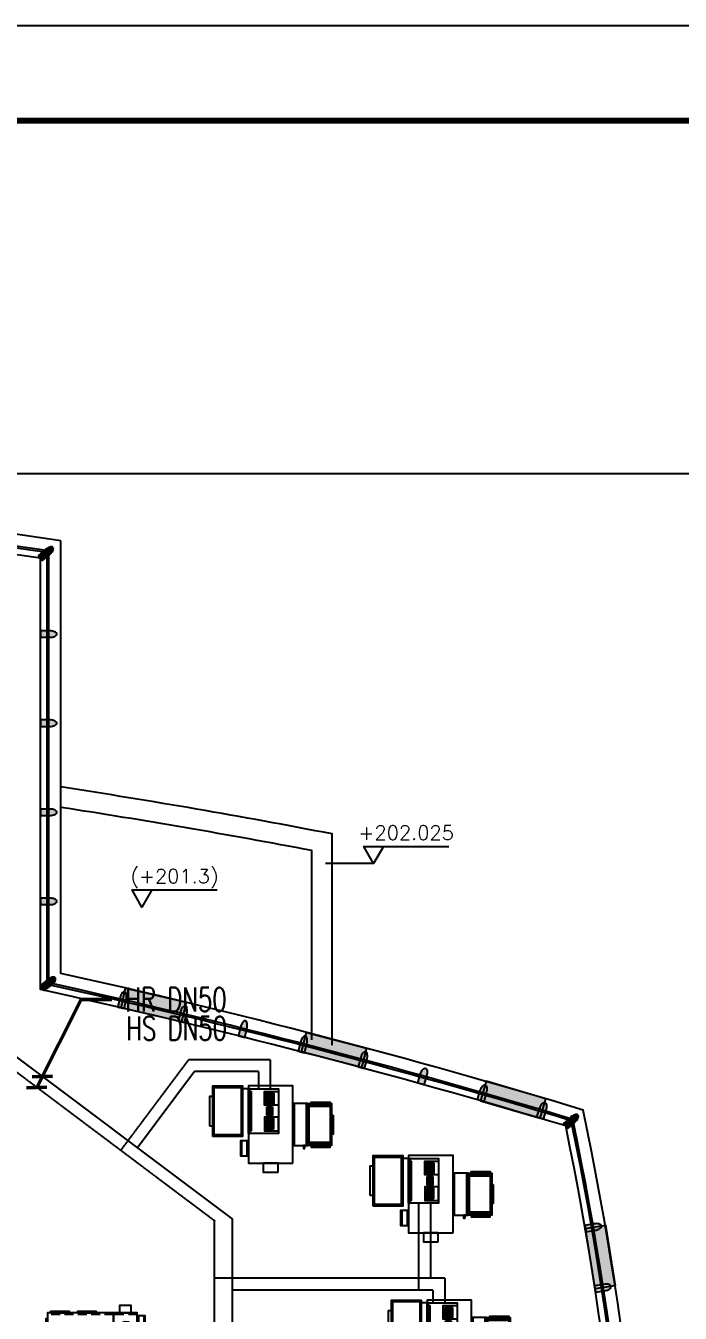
# Model space of a CAD drawing. Header units: inches. Extents: x -10386 to 73614, y -7144 to 52256.
# Drawn here: x 47521 to 58548, y 30582 to 52256 of the extents above; entities that cross this region are included whole.
import ezdxf
from ezdxf.enums import TextEntityAlignment as Align

# ---------------------------------------------------------------- set-up
doc = ezdxf.new("R2010")
doc.units = ezdxf.units.IN
doc.header["$MEASUREMENT"] = 0
for name, pattern in [('DASH2', [0.6, 0.5, -0.1]), ('DASHED', [0.75, 0.5, -0.25]), ('HIDDEN', [0.375, 0.25, -0.125])]:
    doc.linetypes.add(name, pattern=pattern)
for name, color, linetype in [('arch', 8, 'Continuous'), ('TITLE_BLOCK_A1$0$TITLE', 7, 'Continuous'), ('暖-设备-VAV', 6, 'Continuous')]:
    doc.layers.add(name, color=color, linetype=linetype)
doc.layers.add('Viewpoint', color=8, linetype='Continuous', plot=False)
for name, color, linetype, lineweight in [('暖通-空调-冷凝水管', 140, 'DASH2', 50), ('暖通-空调-热水供水管', 1, 'Continuous', 25), ('暖通-空调-热水回水管', 1, 'DASHED', 25)]:
    doc.layers.add(name, color=color, linetype=linetype, lineweight=lineweight)
doc.styles.add('C-1205-1217-T2 PLAN$0$ROMANS', font='romans.shx')
doc.styles.add('HZF', font='ROMANS2.shx', dxfattribs={"width": 0.7, "bigfont": 'HZDF2.shx'})

# ---------------------------------------------------------------- blocks, each defined once
blk = doc.blocks.new('A$C0FBF0051')
at = {"layer": '暖-设备-VAV', "ltscale": 600}
h = blk.add_hatch(dxfattribs=at)
h.set_pattern_fill('ANSI37', color=9, scale=100, style=0)
h.set_pattern_definition([(45, (3695250.5, -605371.5), (-8.838834765, 8.838834765), []), (135, (3695250.5, -605371.5), (-8.838834765, -8.838834765), [])])
h.paths.add_polyline_path([(-555, 1600), (104, 1600), (104, 2000), (-555, 2000)])
h.paths.add_polyline_path([(-529, 1975), (79, 1975), (79, 1625), (-529, 1625)], flags=16)
h = blk.add_hatch(dxfattribs=at)
h.set_pattern_fill('ANSI37', color=9, scale=100, style=0)
h.set_pattern_definition([(45, (3724282.349, -592149.306), (-8.838834765, 8.838834765), []), (135, (3724282.349, -592149.306), (-8.838834765, -8.838834765), [])])
h.paths.add_polyline_path([(-425, 0), (425, 0), (425, 500), (-425, 500)])
h.paths.add_polyline_path([(-400, 25), (400, 25), (400, 475), (-400, 475)], flags=16)
for p, q in [((-555, 1600), (-555, 2000)), ((-555, 2000), (104, 2000)), ((-529, 1975), (-529, 1625)), ((79, 1975), (-529, 1975)), ((79, 1975), (79, 1625)), ((104, 1600), (104, 2000)), ((104, 1600), (-555, 1600)), ((-529, 1625), (79, 1625)), ((375, 600), (375, 500))]:
    blk.add_line(p, q, dxfattribs=at)
at = {"layer": '暖-设备-VAV', "color": 9, "ltscale": 600}
for p, q in [((-131, 1012), (-301, 1012)), ((-131, 996), (-301, 996)), ((-131, 981), (-301, 981)), ((-131, 965), (-301, 965)), ((-131, 950), (-301, 950)), ((-131, 935), (-301, 935)), ((-131, 919), (-301, 919)), ((-101, 971), (-74, 971)), ((-74, 946), (-101, 946)), ((74, 1006), (-74, 1006)), ((-74, 1006), (-74, 911)), ((-74, 981), (74, 981)), ((74, 958), (-74, 958)), ((-74, 936), (74, 936)), ((-74, 911), (74, 911)), ((74, 1006), (74, 911)), ((74, 971), (100, 971)), ((100, 946), (74, 946)), ((131, 1012), (301, 1012)), ((131, 996), (301, 996)), ((131, 981), (301, 981)), ((131, 965), (301, 965)), ((131, 950), (301, 950)), ((131, 935), (301, 935)), ((131, 919), (301, 919))]:
    blk.add_line(p, q, dxfattribs=at)
at = {"layer": '暖-设备-VAV', "ltscale": 600}
for points in [[(-580, 1975), (-580, 1655), (-605, 1655), (-605, 1975)], [(-580, 1600), (129, 1600), (129, 2000), (-580, 2000)], [(-555, 1600), (104, 1600), (104, 2000), (-555, 2000)], [(-65, 2025), (-385, 2025), (-385, 2000), (-65, 2000)], [(-630, 1550), (-580, 1550), (-580, 1525), (-630, 1525)], [(-580, 1600), (129, 1600), (129, 1350), (-580, 1350)], [(-875, 1350), (425, 1350), (425, 600), (-875, 600)], [(-1025, 1100), (-875, 1100), (-875, 850), (-1025, 850)], [(-375, 600), (375, 600), (375, 1104), (-375, 1104)], [(-332, 1104), (-101, 1104), (-101, 873), (-332, 873)], [(331, 1104), (100, 1104), (100, 873), (331, 873)], [(-499, 600), (-499, 464), (-750, 464), (-750, 600)], [(-499, 575), (-750, 575), (-750, 600), (-499, 600)], [(-499, 464), (-750, 464), (-750, 489), (-499, 489)], [(-425, 0), (425, 0), (425, 500), (-425, 500)], [(-400, 25), (400, 25), (400, 475), (-400, 475)], [(-250, -50), (250, -50), (250, 0), (-250, 0)]]:
    blk.add_lwpolyline(points, close=True, dxfattribs=at)
at = {"layer": '暖-设备-VAV', "color": 9, "ltscale": 600}
for points in [[(129, 1975), (129, 1655), (154, 1655), (154, 1975)], [(129, 1575), (-580, 1575), (-580, 1600), (129, 1600)], [(129, 1350), (-580, 1350), (-580, 1375), (129, 1375)], [(-301, 1027), (-131, 1027), (-131, 904), (-301, 904)], [(301, 1027), (131, 1027), (131, 904), (301, 904)], [(375, 600), (-375, 600), (-375, 625), (375, 625)], [(325, 625), (-325, 625), (-325, 650), (325, 650)]]:
    blk.add_lwpolyline(points, close=True, dxfattribs=at)
blk = doc.blocks.new('A$C1B2B0464')
for p, q in [((-193, 266), (-386, 266)), ((-290, 363), (-290, 170))]:
    blk.add_line(p, q)
blk.add_circle((-290, 266), 96.8)
at = {"layer": '暖-设备-VAV', "ltscale": 600}
for points in [[(-616, 77), (-480, 77), (-480, 480), (-616, 480)], [(-480, 532), (-480, 25), (-80, 25), (-80, 532)], [(-80, 532), (-80, 25), (-80, 25), (-80, 532)], [(-80, 532), (-80, 25), (1030, 25), (1030, 532)], [(529, 532), (209, 532), (209, 557), (529, 557)], [(980, 532), (660, 532), (660, 557), (980, 557)], [(1030, 118), (1030, 438), (1055, 438), (1055, 118)], [(-380, 25), (-380, -101), (-180, -101), (-180, 25)], [(529, 25), (209, 25), (209, 0), (529, 0)], [(980, 25), (660, 25), (660, 0), (980, 0)]]:
    blk.add_lwpolyline(points, close=True, dxfattribs=at)
at = {"layer": '暖-设备-VAV', "color": 1, "ltscale": 600}
for points in [[(-591, 77), (-591, 480), (-616, 480), (-616, 77)], [(-480, 77), (-480, 480), (-505, 480), (-505, 77)]]:
    blk.add_lwpolyline(points, close=True, dxfattribs=at)
at = {"layer": '暖-设备-VAV', "color": 1, "linetype": 'HIDDEN', "ltscale": 600}
for points in [[(-480, 507), (-480, 50), (-80, 50), (-80, 507)], [(-80, 507), (-80, 50), (-80, 50), (-80, 507)], [(-80, 507), (-80, 50), (1030, 50), (1030, 507)]]:
    blk.add_lwpolyline(points, close=True, dxfattribs=at)

msp = doc.modelspace()

# ---------------------------------------------------------------- hatches: boundary and pattern name
at = {"layer": 'arch'}
h = msp.add_hatch(color=256, dxfattribs=at)
edge = h.paths.add_edge_path()
edge.add_ellipse((47745.5, 43558.7), major_axis=(-192.4, 192.4), ratio=1, start_angle=175.36923, end_angle=185.90437)
edge.add_ellipse((47830.6, 43489.6), major_axis=(115, 115), ratio=1, start_angle=275.90437, end_angle=289.54834)
edge.add_ellipse((47897.5, 43457.7), major_axis=(-62.5, 62.5), ratio=1, start_angle=199.54834, end_angle=222.67564)
edge.add_ellipse((47959.1, 43455.2), major_axis=(-19, 19), ratio=1, start_angle=222.67564, end_angle=265.36923)
edge.add_ellipse((47959.1, 43455.2), major_axis=(-19, 19), ratio=1, start_angle=265.36923, end_angle=308.06283)
edge.add_ellipse((47951.6, 43394.1), major_axis=(-62.5, 62.5), ratio=1, start_angle=-51.93717, end_angle=-28.80987)
edge.add_ellipse((47972.3, 43322.9), major_axis=(-115, 115), ratio=1, start_angle=-28.80987, end_angle=-15.1659)
edge.add_ellipse((48026.8, 43227.8), major_axis=(192.4, 192.4), ratio=1, start_angle=74.8341, end_angle=85.36923)
edge.add_line((47850.5, 43435.1), (47734.3, 43336.4))
edge.add_line((47734.3, 43336.4), (47805.6, 43252.6))
edge.add_line((47805.6, 43252.6), (47921.8, 43351.3))
h = msp.add_hatch(color=256, dxfattribs=at)
edge = h.paths.add_edge_path()
edge.add_ellipse((47922.5, 42233.3), major_axis=(-192.4, 192.4), ratio=1, start_angle=135, end_angle=145.53514)
edge.add_ellipse((47942.5, 42125.5), major_axis=(115, 115), ratio=1, start_angle=235.53514, end_angle=249.17911)
edge.add_ellipse((47972.9, 42057.9), major_axis=(62.5, 62.5), ratio=1, start_angle=249.17911, end_angle=272.3064)
edge.add_ellipse((48018.2, 42016.1), major_axis=(-19, 19), ratio=1, start_angle=182.3064, end_angle=225)
edge.add_ellipse((48018.2, 42016.1), major_axis=(-19, 19), ratio=1, start_angle=225, end_angle=267.6936)
edge.add_ellipse((47972.9, 41974.4), major_axis=(62.5, 62.5), ratio=1, start_angle=357.6936, end_angle=380.82089)
edge.add_ellipse((47942.5, 41906.7), major_axis=(-115, 115), ratio=1, start_angle=-69.17911, end_angle=-55.53514)
edge.add_ellipse((47922.5, 41799), major_axis=(-192.4, 192.4), ratio=1, start_angle=-55.53514, end_angle=-45)
edge.add_line((47922.5, 42071.1), (47770, 42071.1))
edge.add_line((47770, 42071.1), (47770, 41961.1))
edge.add_line((47770, 41961.1), (47922.5, 41961.1))
h = msp.add_hatch(color=256, dxfattribs=at)
edge = h.paths.add_edge_path()
edge.add_ellipse((47922.5, 40733.3), major_axis=(-192.4, 192.4), ratio=1, start_angle=135, end_angle=145.53514)
edge.add_ellipse((47942.5, 40625.5), major_axis=(115, 115), ratio=1, start_angle=235.53514, end_angle=249.17911)
edge.add_ellipse((47972.9, 40557.9), major_axis=(62.5, 62.5), ratio=1, start_angle=249.17911, end_angle=272.3064)
edge.add_ellipse((48018.2, 40516.1), major_axis=(-19, 19), ratio=1, start_angle=182.3064, end_angle=225)
edge.add_ellipse((48018.2, 40516.1), major_axis=(-19, 19), ratio=1, start_angle=225, end_angle=267.6936)
edge.add_ellipse((47972.9, 40474.4), major_axis=(62.5, 62.5), ratio=1, start_angle=357.6936, end_angle=380.82089)
edge.add_ellipse((47942.5, 40406.7), major_axis=(-115, 115), ratio=1, start_angle=-69.17911, end_angle=-55.53514)
edge.add_ellipse((47922.5, 40299), major_axis=(-192.4, 192.4), ratio=1, start_angle=-55.53514, end_angle=-45)
edge.add_line((47922.5, 40571.1), (47770, 40571.1))
edge.add_line((47770, 40571.1), (47770, 40461.1))
edge.add_line((47770, 40461.1), (47922.5, 40461.1))
h = msp.add_hatch(color=256, dxfattribs=at)
edge = h.paths.add_edge_path()
edge.add_ellipse((47922.5, 39233.3), major_axis=(-192.4, 192.4), ratio=1, start_angle=135, end_angle=145.53514)
edge.add_ellipse((47942.5, 39125.5), major_axis=(115, 115), ratio=1, start_angle=235.53514, end_angle=249.17911)
edge.add_ellipse((47972.9, 39057.9), major_axis=(62.5, 62.5), ratio=1, start_angle=249.17911, end_angle=272.3064)
edge.add_ellipse((48018.2, 39016.1), major_axis=(-19, 19), ratio=1, start_angle=182.3064, end_angle=225)
edge.add_ellipse((48018.2, 39016.1), major_axis=(-19, 19), ratio=1, start_angle=225, end_angle=267.6936)
edge.add_ellipse((47972.9, 38974.4), major_axis=(62.5, 62.5), ratio=1, start_angle=357.6936, end_angle=380.82089)
edge.add_ellipse((47942.5, 38906.7), major_axis=(-115, 115), ratio=1, start_angle=-69.17911, end_angle=-55.53514)
edge.add_ellipse((47922.5, 38799), major_axis=(-192.4, 192.4), ratio=1, start_angle=-55.53514, end_angle=-45)
edge.add_line((47922.5, 39071.1), (47770, 39071.1))
edge.add_line((47770, 39071.1), (47770, 38961.1))
edge.add_line((47770, 38961.1), (47922.5, 38961.1))
h = msp.add_hatch(color=256, dxfattribs=at)
edge = h.paths.add_edge_path()
edge.add_ellipse((47922.5, 37733.3), major_axis=(-192.4, 192.4), ratio=1, start_angle=135, end_angle=145.53514)
edge.add_ellipse((47942.5, 37625.5), major_axis=(115, 115), ratio=1, start_angle=235.53514, end_angle=249.17911)
edge.add_ellipse((47972.9, 37557.9), major_axis=(62.5, 62.5), ratio=1, start_angle=249.17911, end_angle=272.3064)
edge.add_ellipse((48018.2, 37516.1), major_axis=(-19, 19), ratio=1, start_angle=182.3064, end_angle=225)
edge.add_ellipse((48018.2, 37516.1), major_axis=(-19, 19), ratio=1, start_angle=225, end_angle=267.6936)
edge.add_ellipse((47972.9, 37474.4), major_axis=(62.5, 62.5), ratio=1, start_angle=357.6936, end_angle=380.82089)
edge.add_ellipse((47942.5, 37406.7), major_axis=(-115, 115), ratio=1, start_angle=-69.17911, end_angle=-55.53514)
edge.add_ellipse((47922.5, 37299), major_axis=(-192.4, 192.4), ratio=1, start_angle=-55.53514, end_angle=-45)
edge.add_line((47922.5, 37571.1), (47770, 37571.1))
edge.add_line((47770, 37571.1), (47770, 37461.1))
edge.add_line((47770, 37461.1), (47922.5, 37461.1))
h = msp.add_hatch(color=256, dxfattribs=at)
edge = h.paths.add_edge_path()
edge.add_ellipse((47787.3, 36322.6), major_axis=(192.4, 192.4), ratio=1, start_angle=263.80417, end_angle=274.33931)
edge.add_ellipse((47870.4, 36251.2), major_axis=(-115, 115), ratio=1, start_angle=184.33931, end_angle=197.98328)
edge.add_ellipse((47936.4, 36217.5), major_axis=(62.5, 62.5), ratio=1, start_angle=287.98328, end_angle=311.11057)
edge.add_ellipse((47997.9, 36213.3), major_axis=(19, 19), ratio=1, start_angle=311.11057, end_angle=353.80417)
edge.add_ellipse((47997.9, 36213.3), major_axis=(-19, 19), ratio=1, start_angle=263.80417, end_angle=306.49777)
edge.add_ellipse((47988.8, 36152.4), major_axis=(62.5, 62.5), ratio=1, start_angle=36.49777, end_angle=59.62506)
edge.add_ellipse((48007.5, 36080.6), major_axis=(115, 115), ratio=1, start_angle=59.62506, end_angle=73.26903)
edge.add_ellipse((48059.4, 35984.1), major_axis=(-192.4, 192.4), ratio=1, start_angle=-16.73097, end_angle=-6.19583)
edge.add_line((47888.9, 36196.2), (47770, 36100.7))
edge.add_line((47770, 36100.7), (47839, 36014.9))
edge.add_line((47839, 36014.9), (47957.8, 36110.5))
h = msp.add_hatch(color=256, dxfattribs=at)
edge = h.paths.add_edge_path()
edge.add_ellipse((48948, 35922.6), major_axis=(-192.4, 192.4), ratio=1, start_angle=212.11889, end_angle=222.65403)
edge.add_ellipse((49057.5, 35918.2), major_axis=(-115, 115), ratio=1, start_angle=222.65403, end_angle=236.298)
edge.add_ellipse((49130.2, 35932.7), major_axis=(62.5, 62.5), ratio=1, start_angle=326.298, end_angle=349.42529)
edge.add_ellipse((49181, 35967.5), major_axis=(19, 19), ratio=1, start_angle=349.42529, end_angle=392.11889)
edge.add_ellipse((49181, 35967.5), major_axis=(19, 19), ratio=1, start_angle=32.11889, end_angle=74.81249)
edge.add_ellipse((49211.6, 35914.1), major_axis=(-62.5, 62.5), ratio=1, start_angle=-15.18751, end_angle=7.93978)
edge.add_ellipse((49270.8, 35869.4), major_axis=(-115, 115), ratio=1, start_angle=7.93978, end_angle=21.58375)
edge.add_ellipse((49371.3, 35825.8), major_axis=(192.4, 192.4), ratio=1, start_angle=111.58375, end_angle=122.11889)
edge.add_line((49106.1, 35886.5), (49072.1, 35737.8))
edge.add_line((49072.1, 35737.8), (49179.3, 35713.3))
edge.add_line((49179.3, 35713.3), (49213.3, 35862))
for points in [[(50144.1, 35487.9), (49125.7, 35725.6), (49201.5, 36057), (50222.9, 35818.7)], [(53176.3, 34717.4), (52164.5, 34982), (52249.1, 35311.3), (53263.8, 35045.9)], [(55183.1, 34160.4), (56186.5, 33865.3), (56283.9, 34191.1), (55277.6, 34487)], [(56950.8, 32007.2), (57286, 32063.8), (57449.1, 31042.3), (57112.9, 30991.7)]]:
    msp.add_hatch(color=256, dxfattribs=at).paths.add_polyline_path(points)
h = msp.add_hatch(color=256, dxfattribs=at)
edge = h.paths.add_edge_path()
edge.add_ellipse((49968.2, 35686.6), major_axis=(192.4, 192.4), ratio=1, start_angle=301.61389, end_angle=312.14903)
edge.add_ellipse((50077.7, 35681.1), major_axis=(115, 115), ratio=1, start_angle=312.14903, end_angle=325.793)
edge.add_ellipse((50150.5, 35695), major_axis=(-62.5, 62.5), ratio=1, start_angle=235.793, end_angle=258.9203)
edge.add_ellipse((50201.6, 35729.4), major_axis=(-19, 19), ratio=1, start_angle=258.9203, end_angle=301.61389)
edge.add_ellipse((50201.6, 35729.4), major_axis=(19, 19), ratio=1, start_angle=31.61389, end_angle=74.30749)
edge.add_ellipse((50231.8, 35675.7), major_axis=(-62.5, 62.5), ratio=1, start_angle=-15.69251, end_angle=7.43479)
edge.add_ellipse((50290.5, 35630.4), major_axis=(115, 115), ratio=1, start_angle=97.43479, end_angle=111.07876)
edge.add_ellipse((50390.7, 35586), major_axis=(-192.4, 192.4), ratio=1, start_angle=21.07876, end_angle=31.61389)
edge.add_line((50126, 35649), (50090.7, 35500.7))
edge.add_line((50090.7, 35500.7), (50197.7, 35475.2))
edge.add_line((50197.7, 35475.2), (50233, 35623.6))
h = msp.add_hatch(color=256, dxfattribs=at)
edge = h.paths.add_edge_path()
edge.add_ellipse((50982, 35435.2), major_axis=(192.4, 192.4), ratio=1, start_angle=301.88002, end_angle=312.41515)
edge.add_ellipse((51091.5, 35430.2), major_axis=(-115, 115), ratio=1, start_angle=222.41515, end_angle=236.05912)
edge.add_ellipse((51164.2, 35444.4), major_axis=(62.5, 62.5), ratio=1, start_angle=326.05912, end_angle=349.18642)
edge.add_ellipse((51215.2, 35479.1), major_axis=(19, 19), ratio=1, start_angle=349.18642, end_angle=391.88002)
edge.add_ellipse((51215.2, 35479.1), major_axis=(-19, 19), ratio=1, start_angle=-58.11998, end_angle=-15.42639)
edge.add_ellipse((51245.6, 35425.5), major_axis=(62.5, 62.5), ratio=1, start_angle=74.57361, end_angle=97.70091)
edge.add_ellipse((51304.6, 35380.5), major_axis=(115, 115), ratio=1, start_angle=97.70091, end_angle=111.34488)
edge.add_ellipse((51405, 35336.6), major_axis=(-192.4, 192.4), ratio=1, start_angle=21.34488, end_angle=31.88002)
edge.add_line((51139.9, 35398.4), (51105.3, 35249.8))
edge.add_line((51105.3, 35249.8), (51212.4, 35224.9))
edge.add_line((51212.4, 35224.9), (51247, 35373.4))
h = msp.add_hatch(color=256, dxfattribs=at)
edge = h.paths.add_edge_path()
edge.add_ellipse((51992.1, 35183.7), major_axis=(-192.4, 192.4), ratio=1, start_angle=210.59499, end_angle=221.13012)
edge.add_ellipse((52101.4, 35176.3), major_axis=(-115, 115), ratio=1, start_angle=221.13012, end_angle=234.77409)
edge.add_ellipse((52174.5, 35188.9), major_axis=(62.5, 62.5), ratio=1, start_angle=324.77409, end_angle=347.90139)
edge.add_ellipse((52226.2, 35222.4), major_axis=(-19, 19), ratio=1, start_angle=257.90139, end_angle=300.59499)
edge.add_ellipse((52226.2, 35222.4), major_axis=(-19, 19), ratio=1, start_angle=-59.40501, end_angle=-16.71141)
edge.add_ellipse((52255.4, 35168.1), major_axis=(-62.5, 62.5), ratio=1, start_angle=-16.71141, end_angle=6.41588)
edge.add_ellipse((52313.4, 35121.9), major_axis=(-115, 115), ratio=1, start_angle=6.41588, end_angle=20.05985)
edge.add_ellipse((52412.7, 35075.7), major_axis=(-192.4, 192.4), ratio=1, start_angle=20.05985, end_angle=30.59499)
edge.add_line((52149.2, 35143.4), (52111.2, 34995.7))
edge.add_line((52111.2, 34995.7), (52217.8, 34968.3))
edge.add_line((52217.8, 34968.3), (52255.7, 35116))
h = msp.add_hatch(color=256, dxfattribs=at)
edge = h.paths.add_edge_path()
edge.add_ellipse((53005.7, 34920.6), major_axis=(-192.4, 192.4), ratio=1, start_angle=210.08999, end_angle=220.62513)
edge.add_ellipse((53115, 34912.2), major_axis=(115, 115), ratio=1, start_angle=310.62513, end_angle=324.2691)
edge.add_ellipse((53188.1, 34924.2), major_axis=(62.5, 62.5), ratio=1, start_angle=324.2691, end_angle=347.39639)
edge.add_ellipse((53240.2, 34957.2), major_axis=(19, 19), ratio=1, start_angle=347.39639, end_angle=390.08999)
edge.add_ellipse((53240.2, 34957.2), major_axis=(19, 19), ratio=1, start_angle=30.08999, end_angle=72.78359)
edge.add_ellipse((53268.9, 34902.7), major_axis=(62.5, 62.5), ratio=1, start_angle=72.78359, end_angle=95.91088)
edge.add_ellipse((53326.4, 34855.9), major_axis=(115, 115), ratio=1, start_angle=95.91088, end_angle=109.55485)
edge.add_ellipse((53425.4, 34808.8), major_axis=(-192.4, 192.4), ratio=1, start_angle=19.55485, end_angle=30.08999)
edge.add_line((53162.4, 34878.9), (53123.1, 34731.5))
edge.add_line((53123.1, 34731.5), (53229.4, 34703.2))
edge.add_line((53229.4, 34703.2), (53268.7, 34850.6))
h = msp.add_hatch(color=256, dxfattribs=at)
edge = h.paths.add_edge_path()
edge.add_arc((54428.1, 34527.3), 272.1, 153.06535, 163.60049, ccw=False)
edge.add_arc((54330.4, 34576.9), 162.6, 499.42138, 513.06535, ccw=False)
edge.add_arc((54274, 34625.1), 88.4, 476.29409, 499.42138, ccw=False)
edge.add_arc((54246.8, 34680.4), 26.8, 433.60049, 476.29409, ccw=False)
edge.add_arc((54246.8, 34680.4), 26.8, 390.90689, 433.60049, ccw=False)
edge.add_arc((54193.9, 34648.7), 88.4, 367.7796, 390.90689, ccw=False)
edge.add_arc((54120.4, 34638.7), 162.6, 354.13563, 367.7796, ccw=False)
edge.add_arc((54011.4, 34649.9), 272.1, 343.60049, 354.13563, ccw=False)
edge.add_line((54272.5, 34573), (54229.4, 34426.7))
edge.add_line((54229.4, 34426.7), (54123.9, 34457.8))
edge.add_line((54123.9, 34457.8), (54167, 34604.1))
h = msp.add_hatch(color=256, dxfattribs=at)
edge = h.paths.add_edge_path()
edge.add_arc((55434.1, 34246.5), 272.1, 153.33146, 163.8666, ccw=False)
edge.add_arc((55336.2, 34295.7), 162.6, 499.68749, 513.33146, ccw=False)
edge.add_arc((55279.6, 34343.7), 88.4, 476.56019, 499.68749, ccw=False)
edge.add_arc((55252.1, 34398.8), 26.8, 433.8666, 476.56019, ccw=False)
edge.add_arc((55252.1, 34398.8), 26.8, 391.173, 433.8666, ccw=False)
edge.add_arc((55199.4, 34366.9), 88.4, 368.0457, 391.173, ccw=False)
edge.add_arc((55126, 34356.5), 162.6, 354.40173, 368.0457, ccw=False)
edge.add_arc((55016.9, 34367.2), 272.1, 343.8666, 354.40173, ccw=False)
edge.add_line((55278.3, 34291.6), (55236, 34145.1))
edge.add_line((55236, 34145.1), (55130.3, 34175.6))
edge.add_line((55130.3, 34175.6), (55172.7, 34322.1))
h = msp.add_hatch(color=256, dxfattribs=at)
edge = h.paths.add_edge_path()
edge.add_arc((56438.2, 33949.3), 272.1, 152.82646, 163.3616, ccw=False)
edge.add_arc((56340.7, 33999.3), 162.6, 499.18249, 512.82646, ccw=False)
edge.add_arc((56284.6, 34047.8), 88.4, 476.0552, 499.18249, ccw=False)
edge.add_arc((56257.6, 34103.1), 26.8, 433.3616, 476.0552, ccw=False)
edge.add_arc((56257.6, 34103.1), 26.8, 390.668, 433.3616, ccw=False)
edge.add_arc((56204.6, 34071.7), 88.4, 367.54071, 390.668, ccw=False)
edge.add_arc((56131.1, 34062), 162.6, 353.89674, 367.54071, ccw=False)
edge.add_arc((56022.1, 34073.6), 272.1, 343.3616, 353.89674, ccw=False)
edge.add_line((56282.9, 33995.7), (56239.2, 33849.6))
edge.add_line((56239.2, 33849.6), (56133.8, 33881.1))
edge.add_line((56133.8, 33881.1), (56177.5, 34027.2))
h = msp.add_hatch(color=256, dxfattribs=at)
edge = h.paths.add_edge_path()
edge.add_ellipse((56588.7, 34000.1), major_axis=(-192.4, 192.4), ratio=1, start_angle=176.38728, end_angle=186.92242)
edge.add_ellipse((56674.9, 33932.5), major_axis=(-115, 115), ratio=1, start_angle=186.92242, end_angle=200.56639)
edge.add_ellipse((56742.4, 33901.9), major_axis=(-62.5, 62.5), ratio=1, start_angle=200.56639, end_angle=223.69368)
edge.add_ellipse((56804, 33900.5), major_axis=(-19, 19), ratio=1, start_angle=223.69368, end_angle=266.38728)
edge.add_ellipse((56804, 33900.5), major_axis=(-19, 19), ratio=1, start_angle=266.38728, end_angle=309.08088)
edge.add_ellipse((56797.7, 33839.2), major_axis=(-62.5, 62.5), ratio=1, start_angle=-50.91912, end_angle=-27.79182)
edge.add_ellipse((56819.6, 33768.4), major_axis=(-115, 115), ratio=1, start_angle=-27.79182, end_angle=-14.14785)
edge.add_ellipse((56875.8, 33674.3), major_axis=(192.4, 192.4), ratio=1, start_angle=75.85215, end_angle=86.38728)
edge.add_line((56695.9, 33878.5), (56581.5, 33777.6))
edge.add_line((56581.5, 33777.6), (56654.2, 33695.1))
edge.add_line((56654.2, 33695.1), (56768.6, 33795.9))
h = msp.add_hatch(color=256, dxfattribs=at)
edge = h.paths.add_edge_path()
edge.add_ellipse((57065, 32246.7), major_axis=(-192.4, 192.4), ratio=1, start_angle=144.57657, end_angle=155.11171)
edge.add_ellipse((57102.7, 32143.8), major_axis=(-115, 115), ratio=1, start_angle=155.11171, end_angle=168.75568)
edge.add_ellipse((57143.9, 32082.2), major_axis=(62.5, 62.5), ratio=1, start_angle=258.75568, end_angle=281.88297)
edge.add_ellipse((57195.5, 32048.5), major_axis=(-19, 19), ratio=1, start_angle=191.88297, end_angle=234.57657)
edge.add_ellipse((57195.5, 32048.5), major_axis=(19, 19), ratio=1, start_angle=324.57657, end_angle=367.27017)
edge.add_ellipse((57157.8, 31999.8), major_axis=(-62.5, 62.5), ratio=1, start_angle=-82.72983, end_angle=-59.60253)
edge.add_ellipse((57139.1, 31928.1), major_axis=(-115, 115), ratio=1, start_angle=-59.60253, end_angle=-45.95856)
edge.add_ellipse((57137.3, 31818.5), major_axis=(192.4, 192.4), ratio=1, start_angle=44.04144, end_angle=54.57657)
edge.add_line((57092, 32086.8), (56941.6, 32061.5))
edge.add_line((56941.6, 32061.5), (56959.9, 31953))
edge.add_line((56959.9, 31953), (57110.3, 31978.4))
h = msp.add_hatch(color=256, dxfattribs=at)
edge = h.paths.add_edge_path()
edge.add_ellipse((57231.4, 31229.1), major_axis=(192.4, 192.4), ratio=1, start_angle=233.56851, end_angle=244.10365)
edge.add_ellipse((57267.2, 31125.5), major_axis=(115, 115), ratio=1, start_angle=244.10365, end_angle=257.74762)
edge.add_ellipse((57307.3, 31063.2), major_axis=(-62.5, 62.5), ratio=1, start_angle=167.74762, end_angle=190.87491)
edge.add_ellipse((57358.3, 31028.6), major_axis=(-19, 19), ratio=1, start_angle=190.87491, end_angle=233.56851)
edge.add_ellipse((57358.3, 31028.6), major_axis=(-19, 19), ratio=1, start_angle=233.56851, end_angle=276.26211)
edge.add_ellipse((57319.8, 30980.6), major_axis=(-62.5, 62.5), ratio=1, start_angle=-83.73789, end_angle=-60.6106)
edge.add_ellipse((57299.8, 30909.2), major_axis=(115, 115), ratio=1, start_angle=29.3894, end_angle=43.03338)
edge.add_ellipse((57296.1, 30799.6), major_axis=(192.4, 192.4), ratio=1, start_angle=43.03338, end_angle=53.56851)
edge.add_line((57255.5, 31068.8), (57104.7, 31046))
edge.add_line((57104.7, 31046), (57121.1, 30937.3))
edge.add_line((57121.1, 30937.3), (57271.9, 30960))

# ---------------------------------------------------------------- linework, layer by layer
msp.add_line((53382, 38151.1), (52571.5, 38151.1), dxfattribs=at)
for points in [[(48110, 43588.2, 0.0892167), (4300, 42223.1), (4300, 37714.5, 0.0074119), (821.7, 37125.1, 0.0691966), (821.7, 7594.9, 0.0074119), (4300, 7005.5), (4300, 2496.9, 0.0892167), (48110, 1131.8), (48110, 8416.6, 0.0191145), (56909.6, 10716.5, 0.1037494), (56909.6, 34003.5, 0.0191145), (48110, 36303.4)], [(48110, 43588.2, 0.0892167), (4300, 42223.1), (4300, 37714.5, 0.0074119), (821.7, 37125.1, 0.0691966), (821.7, 7594.9, 0.0074119), (4300, 7005.5), (4300, 2496.9, 0.0892167), (48110, 1131.8), (48110, 8416.6, 0.0191145), (56909.6, 10716.5, 0.1037494), (56909.6, 34003.5, 0.0191145), (48110, 36303.4)], [(47910, 43415.5, 0.0885346), (4500, 42060.9), (4500, 37542.8, 0.0074691), (1000, 36954.5, 0.0685189), (1000, 7765.5, 0.0074691), (4500, 7177.2), (4500, 2659.1, 0.0885346), (47910, 1304.5), (47910, 8577.3, 0.0192029), (56738, 10873.6, 0.1026894), (56738, 33846.4, 0.0192029), (47910, 36142.7)], [(47910, 43415.5, 0.0885346), (4500, 42060.9), (4500, 37542.8, 0.0074691), (1000, 36954.5, 0.0685189), (1000, 7765.5, 0.0074691), (4500, 7177.2), (4500, 2659.1, 0.0885346), (47910, 1304.5), (47910, 8577.3, 0.0192029), (56738, 10873.6, 0.1026894), (56738, 33846.4, 0.0192029), (47910, 36142.7)], [(47880, 43389.6, 0.0884322), (4530, 42036.6), (4530, 37517, 0.0074776), (1026.8, 36928.9, 0.068417), (1026.8, 7791.1, 0.0074776), (4530, 7203), (4530, 2683.4, 0.0884322), (47880, 1330.4), (47880, 8601.4, 0.0192161), (56712.3, 10897.2, 0.1025298), (56712.3, 33822.8, 0.0192161), (47880, 36118.6)], [(47770, 43294.5, 0.088056), (4640, 41947.3), (4640, 37422.5, 0.0075089), (1124.9, 36835.1, 0.0680427), (1124.9, 7884.9, 0.0075089), (4640, 7297.5), (4640, 2772.7, 0.088056), (47770, 1425.5), (47770, 8690, 0.0192645), (56617.8, 10983.6, 0.1019431), (56617.8, 33736.4, 0.0192645), (47770, 36030)], [(47921.8, 43351.3, 0.0460006), (47956.7, 43387.1, 0.0596035), (47977.3, 43419.7, 0.1012558), (47985.9, 43454.1, 0.1884712), (47979.5, 43472.6, 0.1884712), (47962.3, 43481.8, 0.1012558), (47927, 43479, 0.0596035), (47891.4, 43463.9, 0.0460006), (47850.5, 43435.1), (47734.3, 43336.4), (47805.6, 43252.6)], [(47922.5, 41961.1, 0.0460006), (47972.2, 41965.7, 0.0596035), (48009.1, 41977.2, 0.1012558), (48037.9, 41998, 0.1884712), (48045, 42016.1, 0.1884712), (48037.9, 42034.3, 0.1012558), (48009.1, 42055, 0.0596035), (47972.2, 42066.5, 0.0460006), (47922.5, 42071.1), (47770, 42071.1), (47770, 41961.1)], [(47922.5, 40461.1, 0.0460006), (47972.2, 40465.7, 0.0596035), (48009.1, 40477.2, 0.1012558), (48037.9, 40498, 0.1884712), (48045, 40516.1, 0.1884712), (48037.9, 40534.3, 0.1012558), (48009.1, 40555, 0.0596035), (47972.2, 40566.5, 0.0460006), (47922.5, 40571.1), (47770, 40571.1), (47770, 40461.1)], [(47922.5, 38961.1, 0.0460006), (47972.2, 38965.7, 0.0596035), (48009.1, 38977.2, 0.1012558), (48037.9, 38998, 0.1884712), (48045, 39016.1, 0.1884712), (48037.9, 39034.3, 0.1012558), (48009.1, 39055, 0.0596035), (47972.2, 39066.5, 0.0460006), (47922.5, 39071.1), (47770, 39071.1), (47770, 38961.1)], [(47922.5, 37461.1, 0.0460006), (47972.2, 37465.7, 0.0596035), (48009.1, 37477.2, 0.1012558), (48037.9, 37498, 0.1884712), (48045, 37516.1, 0.1884712), (48037.9, 37534.3, 0.1012558), (48009.1, 37555, 0.0596035), (47972.2, 37566.5, 0.0460006), (47922.5, 37571.1), (47770, 37571.1), (47770, 37461.1)], [(47957.8, 36110.5, 0.0460006), (47993.7, 36145.3, 0.0596035), (48015.2, 36177.3, 0.1012558), (48024.7, 36211.5, 0.1884712), (48018.8, 36230.1, 0.1884712), (48001.9, 36239.8, 0.1012558), (47966.5, 36237.9, 0.0596035), (47930.5, 36223.8, 0.0460006), (47888.9, 36196.2), (47770, 36100.7), (47839, 36014.9)], [(49213.3, 35862, 0.0460006), (49219.9, 35911.5, 0.0596035), (49216.9, 35950, 0.1012558), (49203.1, 35982.7, 0.1884712), (49187, 35993.7, 0.1884712), (49167.7, 35990.8, 0.1012558), (49141.1, 35967.3, 0.0596035), (49121.6, 35934, 0.0460006), (49106.1, 35886.5), (49072.1, 35737.8), (49179.3, 35713.3)], [(50233, 35623.6, 0.0460006), (50240, 35673, 0.0596035), (50237.4, 35711.6, 0.1012558), (50223.9, 35744.3, 0.1884712), (50207.8, 35755.5, 0.1884712), (50188.5, 35752.8, 0.1012558), (50161.7, 35729.6, 0.0596035), (50141.9, 35696.4, 0.0460006), (50126, 35649), (50090.7, 35500.7), (50197.7, 35475.2)], [(51247, 35373.4, 0.0460006), (51253.9, 35422.9, 0.0596035), (51251, 35461.4, 0.1012558), (51237.4, 35494.1, 0.1884712), (51221.3, 35505.2, 0.1884712), (51202, 35502.4, 0.1012558), (51175.3, 35479.1, 0.0596035), (51155.7, 35445.8, 0.0460006), (51139.9, 35398.4), (51105.3, 35249.8), (51212.4, 35224.9)], [(52255.7, 35116, 0.0460006), (52263.6, 35165.4, 0.0596035), (52261.6, 35203.9, 0.1012558), (52248.7, 35236.9, 0.1884712), (52232.9, 35248.3, 0.1884712), (52213.5, 35246, 0.1012558), (52186.3, 35223.3, 0.0596035), (52166, 35190.4, 0.0460006), (52149.2, 35143.4), (52111.2, 34995.7), (52217.8, 34968.3)], [(53268.7, 34850.6, 0.0460006), (53277, 34899.8, 0.0596035), (53275.4, 34938.4, 0.1012558), (53262.8, 34971.5, 0.1884712), (53247.1, 34983.1, 0.1884712), (53227.7, 34980.9, 0.1012558), (53200.2, 34958.4, 0.0596035), (53179.6, 34925.8, 0.0460006), (53162.4, 34878.9), (53123.1, 34731.5), (53229.4, 34703.2)], [(54167, 34604.1, -0.0460006), (54185.4, 34650.5, -0.0596035), (54206.9, 34682.6, -0.1012558), (54234.9, 34704.4, -0.1884712), (54254.3, 34706.1, -0.1884712), (54269.8, 34694.1, -0.1012558), (54281.5, 34660.7, -0.0596035), (54282.2, 34622.1, -0.0460006), (54272.5, 34573), (54229.4, 34426.7), (54123.9, 34457.8)], [(55172.7, 34322.1, -0.0460006), (55190.9, 34368.7, -0.0596035), (55212.2, 34400.9, -0.1012558), (55240.1, 34422.8, -0.1884712), (55259.5, 34424.5, -0.1884712), (55275, 34412.7, -0.1012558), (55286.9, 34379.3, -0.0596035), (55287.8, 34340.6, -0.0460006), (55278.3, 34291.6), (55236, 34145.1), (55130.3, 34175.6)], [(56177.5, 34027.2, -0.0460006), (56196.1, 34073.6, -0.0596035), (56217.7, 34105.6, -0.1012558), (56245.8, 34127.2, -0.1884712), (56265.2, 34128.8, -0.1884712), (56280.6, 34116.8, -0.1012558), (56292.2, 34083.3, -0.0596035), (56292.7, 34044.7, -0.0460006), (56282.9, 33995.7), (56239.2, 33849.6), (56133.8, 33881.1)], [(56768.6, 33795.9, 0.0460006), (56802.9, 33832.3, 0.0596035), (56822.9, 33865.3, 0.1012558), (56830.8, 33899.9, 0.1884712), (56824.2, 33918.2, 0.1884712), (56806.8, 33927.1, 0.1012558), (56771.5, 33923.7, 0.0596035), (56736.2, 33907.9, 0.0460006), (56695.9, 33878.5), (56581.5, 33777.6), (56654.2, 33695.1)], [(57110.3, 31978.4, 0.0460006), (57158.6, 31991.2, 0.0596035), (57193, 32008.7, 0.1012558), (57217.9, 32033.9, 0.1884712), (57221.9, 32053, 0.1884712), (57211.9, 32069.7, 0.1012558), (57180.1, 32085.4, 0.0596035), (57141.8, 32090.6, 0.0460006), (57092, 32086.8), (56941.6, 32061.5), (56959.9, 31953)], [(57271.9, 30960, 0.0460006), (57320.4, 30971.9, 0.0596035), (57355.2, 30988.8, 0.1012558), (57380.5, 31013.6, 0.1884712), (57384.9, 31032.6, 0.1884712), (57375.1, 31049.5, 0.1012558), (57343.6, 31065.7, 0.0596035), (57305.4, 31071.6, 0.0460006), (57255.5, 31068.8), (57104.7, 31046), (57121.1, 30937.3)]]:
    msp.add_lwpolyline(points, format="xyb", close=True, dxfattribs=at)
at = {"layer": 'arch', "ltscale": 0.02}
msp.add_lwpolyline([(-4918.1, 44720), (61637.1, 44720)], dxfattribs=at)
at = {"layer": 'arch'}
for points in [[(52680.6, 35095.2), (52680.6, 38651.6, 0.0096886), (48110, 39442.1, 0.0096886)], [(52340.6, 35184), (52340.6, 38370.6, 0.0089919), (48110, 39098.1, 0.0089919)]]:
    msp.add_lwpolyline(points, format="xyb", dxfattribs=at)
for points in [[(53548.5, 38439.5), (53382, 38151.1), (53215.5, 38439.5), (54646.5, 38439.5)], [(49645.1, 37708.3), (49478.6, 37419.9), (49312.1, 37708.3), (50743.1, 37708.3)], [(50144.1, 35487.9), (49125.7, 35725.6), (49201.5, 36057), (50222.9, 35818.7), (50144.1, 35487.9)], [(53176.3, 34717.4), (52164.5, 34982), (52249.1, 35311.3), (53263.8, 35045.9), (53176.3, 34717.4)], [(55183.1, 34160.4), (56186.5, 33865.3), (56283.9, 34191.1), (55277.6, 34487), (55183.1, 34160.4)]]:
    msp.add_lwpolyline(points, dxfattribs=at)
msp.add_lwpolyline([(56950.8, 32007.2), (57286, 32063.8), (57449.1, 31042.3), (57112.9, 30991.7)], close=True, dxfattribs=at)
at = {"layer": 'TITLE_BLOCK_A1$0$TITLE'}
msp.add_line((73614.1, 52256.5), (-10385.9, 52256.5), dxfattribs=at)
at = {"layer": 'TITLE_BLOCK_A1$0$TITLE', "const_width": 100}
msp.add_lwpolyline([(-6785.9, 50656.5), (-6785.9, -5543.5), (72114.1, -5543.5), (72114.1, 50656.5), (-6785.9, 50656.5)], dxfattribs=at)
at = {"layer": 'Viewpoint'}
msp.add_lwpolyline([(-6785.9, 50656.5), (-6785.9, -5543.5), (36614.1, -5543.5), (36614.1, -1543.5), (63614.1, -1543.5), (63614.1, 50656.5)], close=True, dxfattribs=at)
at = {"layer": '暖通-空调-冷凝水管', "color": 4, "linetype": 'ByBlock'}
for p, q in [((48454.5, 35864.5), (47707.1, 34382.2)), ((48454.5, 35864.5, 0), (48971.3, 35864.5, 0)), ((47972.4, 34575.9), (47629.2, 34560.2)), ((47878.7, 34390), (47535.5, 34374.4))]:
    msp.add_line(p, q, dxfattribs=at)
at = {"layer": '暖通-空调-热水供水管'}
for p, q in [((43009.6, 38163.1), (51002.2, 32165.9)), ((50364.8, 34651.3), (49401.3, 33367.2)), ((51441.4, 34651.3), (50364.8, 34651.3)), ((51441.4, 34651.3), (51441.4, 34359.6)), ((54139.3, 32437.4), (54139.3, 30971.3)), ((51002.2, 10997.2), (51002.2, 32165.9)), ((54379.5, 30971.3), (51002.2, 30971.3)), ((54379.5, 30971.3), (54379.5, 30755.3))]:
    msp.add_line(p, q, dxfattribs=at)
at = {"layer": '暖通-空调-热水回水管'}
for p, q in [((43076.1, 37863.1), (50702.2, 32141)), ((50264.8, 34851.3), (49121.3, 33327.2)), ((51641.4, 34851.3), (50264.8, 34851.3)), ((51641.4, 34851.3), (51641.4, 34359.6)), ((54339.3, 32437.4), (54339.3, 31171.3)), ((50702.2, 11067.3), (50702.2, 32141)), ((54579.5, 31171.3), (50702.2, 31171.3)), ((54579.5, 31171.3), (54579.5, 30755.3))]:
    msp.add_line(p, q, dxfattribs=at)

# ---------------------------------------------------------------- block references
at = {"layer": '暖-设备-VAV', "ltscale": 600, "xscale": -1, "rotation": 270}
for p in [(50672.5, 33984.6), (53371.6, 32812.4), (53682.8, 30380.3)]:
    msp.add_blockref('A$C0FBF0051', p, dxfattribs=at)
at = {"layer": '暖-设备-VAV', "ltscale": 600, "extrusion": (0, 0, -1), "xscale": -1, "zscale": -1, "rotation": 180}
msp.add_blockref('A$C1B2B0464', (-48919.3, 30613.6), dxfattribs=at)

# ---------------------------------------------------------------- texts
at = {"layer": 'arch', "style": 'C-1205-1217-T2 PLAN$0$ROMANS'}
for s, p in [('+202.025', (53931, 38551.7)), ('(+201.3)', (50027.6, 37820.4))]:
    msp.add_text(s, height=240.33, dxfattribs=at).set_placement(p, align=Align.CENTER)
at = {"layer": '暖通-空调-冷凝水管', "color": 4, "linetype": 'ByBlock', "style": 'HZF', "width": 0.7}
for s, p in [('HR DN50', (50052.1, 35864.3, 0)), ('HS DN50', (50063.2, 35378.8, 0))]:
    msp.add_text(s, height=400, dxfattribs=at).set_placement(p, align=Align.MIDDLE)

doc.saveas('drawing.dxf')
